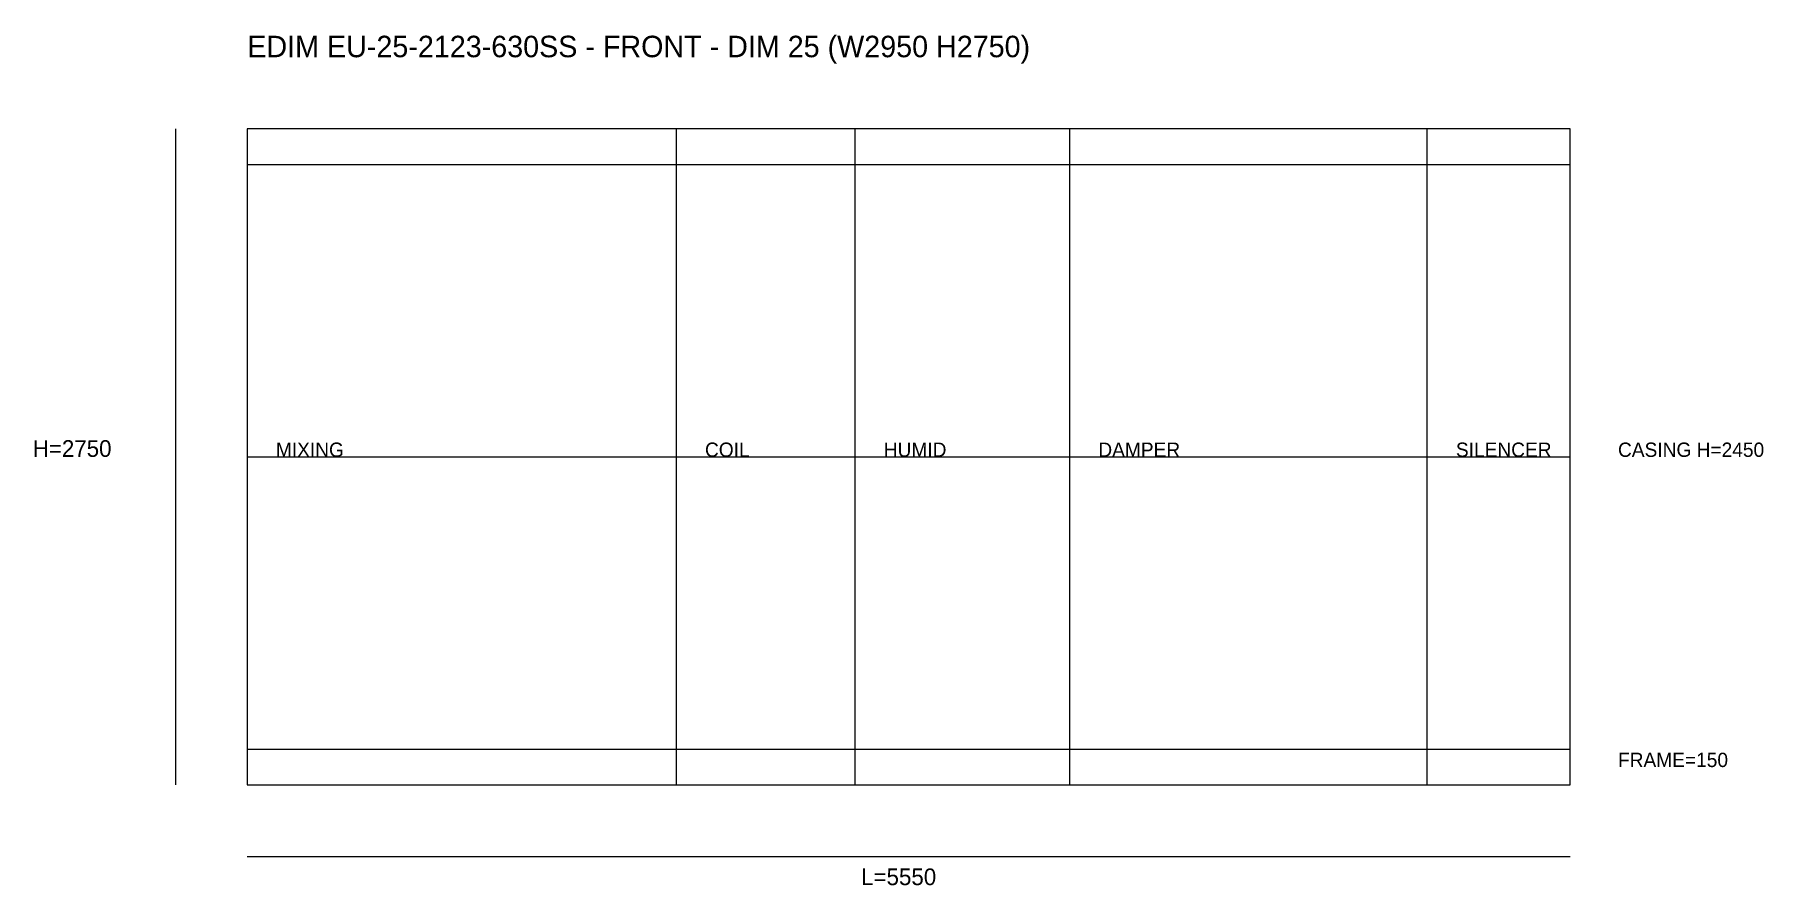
# Model space of a CAD drawing. Header units: millimetres. Extents: x -892 to 6360, y -421 to 3145.
import ezdxf

# ---------------------------------------------------------------- set-up
doc = ezdxf.new("R2010")
doc.units = ezdxf.units.MM
for name, color, linetype in [('DIM', 1, 'CONTINUOUS'), ('OUTLINE', 7, 'CONTINUOUS'), ('SECTION', 3, 'CONTINUOUS'), ('TEXT', 5, 'CONTINUOUS')]:
    doc.layers.add(name, color=color, linetype=linetype)

msp = doc.modelspace()

# ---------------------------------------------------------------- linework, layer by layer
at = {"layer": 'DIM'}
for p, q in [((-300, 0), (-300, 2750)), ((0, 1375), (5550, 1375)), ((0, -300), (5550, -300))]:
    msp.add_line(p, q, dxfattribs=at)
at = {"layer": 'OUTLINE'}
for p, q in [((5550, 2750), (0, 2750)), ((0, 2750), (0, 0)), ((5550, 0), (5550, 2750)), ((0, 2600), (5550, 2600)), ((0, 150), (5550, 150)), ((0, 0), (5550, 0))]:
    msp.add_line(p, q, dxfattribs=at)
at = {"layer": 'SECTION'}
for p, q in [((1800, 0), (1800, 2750)), ((2550, 0), (2550, 2750)), ((3450, 0), (3450, 2750)), ((4950, 0), (4950, 2750))]:
    msp.add_line(p, q, dxfattribs=at)

# ---------------------------------------------------------------- texts
at = {"layer": 'DIM'}
for s, p in [('CASING H=2450', (5750, 1375)), ('FRAME=150', (5750, 75))]:
    msp.add_text(s, height=60, dxfattribs=at).set_placement(p)
at = {"layer": 'TEXT'}
for s, height, p in [('EDIM EU-25-2123-630SS - FRONT - DIM 25 (W2950 H2750)', 90, (0, 3050)), ('H=2750', 70, (-900, 1375)), ('MIXING', 60, (120, 1375)), ('COIL', 60, (1920, 1375)), ('HUMID', 60, (2670, 1375)), ('DAMPER', 60, (3570, 1375)), ('SILENCER', 60, (5070, 1375)), ('L=5550', 70, (2575, -420))]:
    msp.add_text(s, height=height, dxfattribs=at).set_placement(p)

doc.saveas('drawing.dxf')
